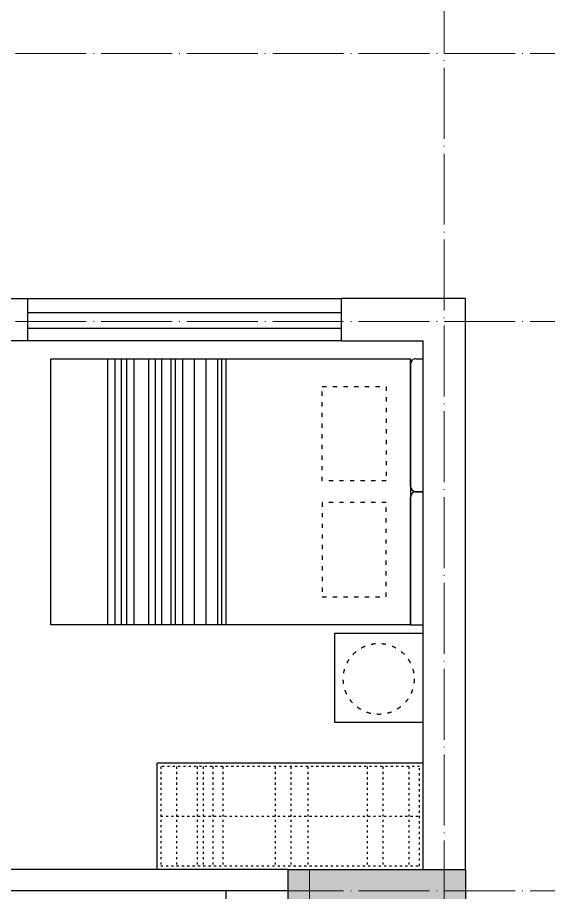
# Model space of a CAD drawing. Header units: inches. Extents: x -50945 to 250244, y -404780 to 18493.
# Drawn here: x 66602 to 69598, y -59199 to -54265 of the extents above; entities that cross this region are included whole.
import ezdxf

# ---------------------------------------------------------------- set-up
doc = ezdxf.new("R2010")
doc.units = ezdxf.units.IN
doc.header["$MEASUREMENT"] = 0
for name, pattern in [('ACAD_ISO03W100', [30, 12, -18]), ('DOTE', [2.42, 2, -0.2, 0.02, -0.2]), ('iGo户型优化10', [30, 12, -18])]:
    doc.linetypes.add(name, pattern=pattern)
for name, color, linetype in [('D-ARCHI', 250, 'Continuous'), ('EVH 立面填充', 8, 'Continuous'), ('IBS-003-建筑窗框', 3, 'Continuous'), ('IBS-182-原建筑非承重墙', 150, 'Continuous'), ('IBS-200-原建筑承重墙柱', 200, 'Continuous'), ('IBS-63-原建筑窗', 63, 'Continuous'), ('IDS-040-固定高家具', 40, 'Continuous'), ('IFF-51-活动家具', 51, 'Continuous')]:
    doc.layers.add(name, color=color, linetype=linetype)

# ---------------------------------------------------------------- blocks, each defined once
blk = doc.blocks.new('hrh4')
at = {"layer": 'IFF-51-活动家具'}
for p, q in [((78923.3, -27388.4), (78923.3, -28888.4)), ((78993.3, -27388.4), (78993.3, -28108.4)), ((78963.3, -28138.4), (78923.3, -28138.4)), ((78923.3, -28138.4), (78963.3, -28138.4)), ((78993.3, -28168.4), (78993.3, -28888.4)), ((78963.3, -28888.4), (78923.3, -28888.4))]:
    blk.add_line(p, q, dxfattribs=at)
at = {"layer": 'IFF-51-活动家具', "color": 7}
blk.add_line((78993.3, -27388.4), (78923.3, -27388.4), dxfattribs=at)
at = {"layer": 'IFF-51-活动家具', "color": 250}
for p, q in [((80034.2, -27388.4), (80034.2, -28888.4)), ((80058, -27388.4), (80058, -28888.4)), ((80081.9, -27388.4), (80081.9, -28888.4)), ((80147.4, -27388.4), (80147.4, -28888.4)), ((80213, -27388.4), (80213, -28888.4)), ((80278.6, -27388.4), (80278.6, -28888.4)), ((80320.3, -27388.4), (80320.3, -28888.4)), ((80344.2, -27388.4), (80344.2, -28888.4)), ((80397.8, -27388.4), (80397.8, -28888.4)), ((80433.6, -27388.4), (80433.6, -28888.4)), ((80469.4, -27388.4), (80469.4, -28888.4)), ((80552.8, -27388.4), (80552.8, -28888.4)), ((80594.6, -27388.4), (80594.6, -28888.4)), ((80624.4, -27388.4), (80624.4, -28888.4)), ((80660.2, -27388.4), (80660.2, -28888.4)), ((80701.9, -27388.4), (80701.9, -28888.4))]:
    blk.add_line(p, q, dxfattribs=at)
at = {"layer": 'IFF-51-活动家具'}
for points in [[(78923.3, -26838.4), (78923.3, -27338.4), (79423.3, -27338.4), (79423.3, -26838.4)], [(81023.3, -27388.4), (81023.3, -28888.4), (78993.3, -28888.4), (78993.3, -27388.4)]]:
    blk.add_lwpolyline(points, close=True, dxfattribs=at)
at = {"layer": 'IFF-51-活动家具', "color": 251, "linetype": 'iGo户型优化10', "ltscale": 2}
for points in [[(79131.2, -27545.5), (79131.2, -28077.9), (79491.6, -28077.9), (79491.6, -27545.5)], [(79131.2, -28731.3), (79131.2, -28198.9), (79491.6, -28198.9), (79491.6, -28731.3)]]:
    blk.add_lwpolyline(points, close=True, dxfattribs=at)
blk.add_circle((79173.3, -27082.9), 200, dxfattribs=at)
at = {"layer": 'IFF-51-活动家具'}
for centre, start, end in [((78963.3, -28108.4), 270, 0), ((78963.3, -28168.4), 0, 90), ((78963.3, -28858.4), 270, 0)]:
    blk.add_arc(centre, 30, start, end, dxfattribs=at)

msp = doc.modelspace()

# ---------------------------------------------------------------- hatches: boundary and pattern name
at = {"layer": 'EVH 立面填充'}
h = msp.add_hatch(color=256, dxfattribs=at)
h.dxf.hatch_style = 1
h.paths.add_polyline_path([(68369.86, -59308.57), (69129.86, -59308.57), (69129.86, -59068.57), (68129.86, -59068.57), (68129.86, -62098.57), (68369.86, -62098.57)])

# ---------------------------------------------------------------- linework, layer by layer
at = {"layer": 'D-ARCHI', "color": 251, "linetype": 'DOTE', "lineweight": 5, "ltscale": 200}
for p, q in [((69009.86, -65596.9), (69009.86, -51648.32)), ((71829.86, -54468.32), (51502.61, -54468.32)), ((71829.86, -55978.57), (51489.86, -55978.57)), ((68249.86, -66596.9), (68249.86, -59068.57)), ((71829.86, -59188.57), (51502.61, -59188.57))]:
    msp.add_line(p, q, dxfattribs=at)
at = {"layer": 'IBS-003-建筑窗框', "color": 251, "ltscale": 10}
for p, q in [((66659.86, -55848.57), (68429.86, -55848.57)), ((68429.86, -56088.57), (66659.86, -56088.57))]:
    msp.add_line(p, q, dxfattribs=at)
at = {"layer": 'IBS-182-原建筑非承重墙'}
for p, q in [((66309.86, -55848.57), (66659.86, -55848.57)), ((66659.86, -56088.57), (66659.86, -55848.57)), ((69129.86, -55848.57), (68429.86, -55848.57)), ((68429.86, -56088.57), (68429.86, -55848.57)), ((69129.86, -59068.57), (69129.86, -55848.57)), ((66659.86, -56088.57), (66309.86, -56088.57)), ((68429.86, -56088.57), (68889.86, -56088.57)), ((68889.86, -59068.57), (68889.86, -56088.57)), ((68129.86, -59068.57), (66089.86, -59068.57)), ((68129.86, -59188.57), (66089.86, -59188.57))]:
    msp.add_line(p, q, dxfattribs=at)
at = {"layer": 'IBS-200-原建筑承重墙柱', "ltscale": 0.02}
for p, q in [((68129.86, -62098.57), (68129.86, -59068.57)), ((68129.86, -59068.57), (69129.86, -59068.57)), ((69129.86, -59068.57), (69129.86, -59308.57))]:
    msp.add_line(p, q, dxfattribs=at)
at = {"layer": 'IBS-63-原建筑窗'}
for p, q in [((66659.86, -55928.57), (68429.86, -55928.57)), ((66659.86, -56016.15), (68429.86, -56016.15))]:
    msp.add_line(p, q, dxfattribs=at)
at = {"layer": 'IDS-040-固定高家具'}
for p, q in [((68889.86, -58468.57), (67389.86, -58468.57)), ((67389.86, -59068.57), (67389.86, -58468.57)), ((67779.86, -61858.57), (67779.86, -59188.57))]:
    msp.add_line(p, q, dxfattribs=at)
at = {"layer": 'IDS-040-固定高家具', "linetype": 'ACAD_ISO03W100'}
for p, q in [((67499.02, -58488.57), (67499.02, -59048.57)), ((67615.66, -58488.57), (67615.66, -59048.57)), ((67649.35, -58488.57), (67649.35, -59048.57)), ((67703.78, -58488.57), (67703.78, -59048.57)), ((67760.81, -58488.57), (67760.81, -59048.57)), ((68056.29, -58488.57), (68056.29, -59048.57)), ((68144.41, -58488.57), (68144.41, -59048.57)), ((68240.32, -58488.57), (68240.32, -59048.57)), ((68574.68, -58488.57), (68574.68, -59048.57)), ((68662.8, -58488.57), (68662.8, -59048.57)), ((68810.55, -58488.57), (68810.55, -59048.57)), ((67409.86, -58768.57), (68869.86, -58768.57))]:
    msp.add_line(p, q, dxfattribs=at)
msp.add_lwpolyline([(67409.86, -59048.57), (68869.86, -59048.57), (68869.86, -58488.57), (67409.86, -58488.57)], close=True, dxfattribs=at)

# ---------------------------------------------------------------- block references
at = {"layer": 'IFF-51-活动家具', "rotation": 180}
msp.add_blockref('hrh4', (147813.14, -85077), dxfattribs=at)

doc.saveas('drawing.dxf')
